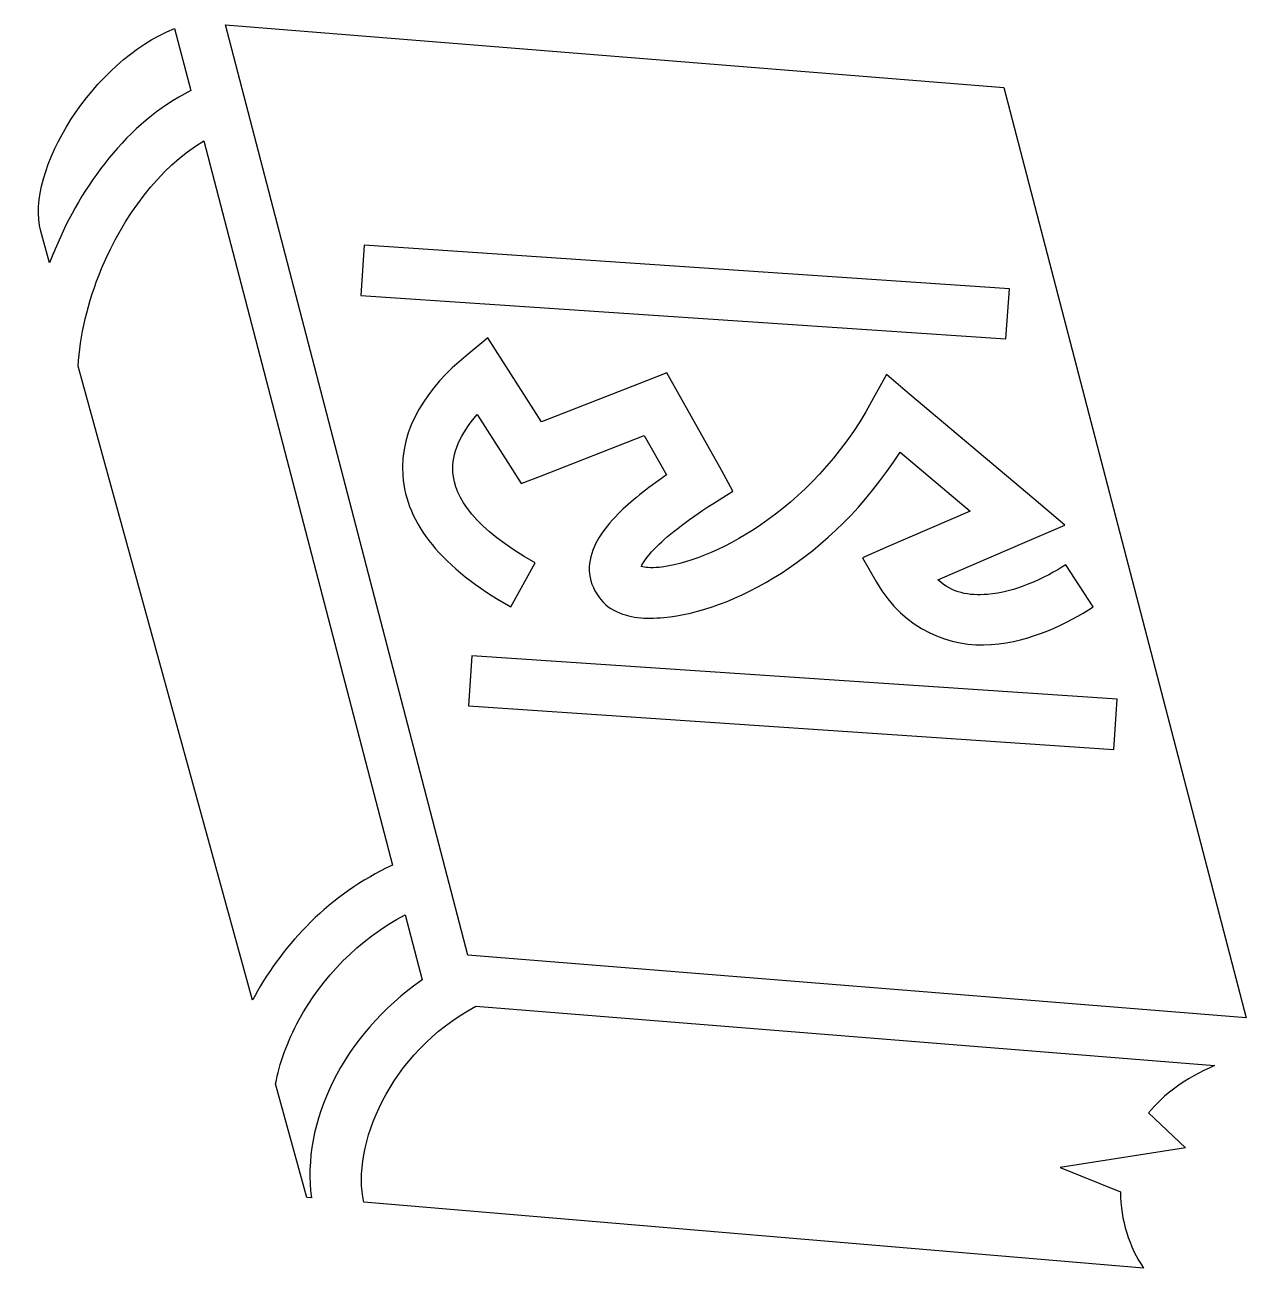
# Model space of a CAD drawing. Header units: centimetres. Extents: x -9.6 to 9.5, y -9.8 to 9.7.
import ezdxf

# ---------------------------------------------------------------- set-up
doc = ezdxf.new("R2010")
doc.units = ezdxf.units.CM
doc.header["$MEASUREMENT"] = 0
doc.layers.add('Layer 1', color=7, linetype='Continuous')

msp = doc.modelspace()

# ---------------------------------------------------------------- linework, layer by layer
at = {"layer": 'Layer 1'}
for points, knots in [([(-7.27136, 9.63669), (-8.55495, 9.13514), (-9.61674, 7.39884), (-9.36656, 6.46229), (-9.36656, 6.46229), (-9.36656, 6.46229), (-9.22951, 5.96416), (-9.22951, 5.96416), (-9.22951, 5.96416), (-9.20193, 6.03677), (-9.17279, 6.10922), (-9.14252, 6.18162), (-9.14252, 6.18162), (-8.72447, 7.18171), (-8.02313, 8.15377), (-7.01844, 8.66552), (-7.01844, 8.66552), (-7.01844, 8.66552), (-7.27145, 9.63665), (-7.27145, 9.63665), (-7.27145, 9.63665), (-7.27145, 9.63665), (-7.27136, 9.63669), (-7.27136, 9.63669)], [0, 0, 0, 0, 0.14285714, 0.14285714, 0.14285714, 0.14285714, 0.28571429, 0.28571429, 0.28571429, 0.28571429, 0.42857143, 0.42857143, 0.42857143, 0.42857143, 0.57142857, 0.57142857, 0.57142857, 0.57142857, 0.71428571, 0.71428571, 0.71428571, 0.71428571, 1, 1, 1, 1]), ([(-6.47152, 9.69598), (-6.47152, 9.69598), (-2.6764, -4.8836), (-2.6764, -4.8836), (-2.6764, -4.8836), (-2.6764, -4.8836), (9.51942, -5.86401), (9.51942, -5.86401), (9.51942, -5.86401), (9.51942, -5.86401), (5.72304, 8.7143), (5.72304, 8.7143), (5.72304, 8.7143), (5.72304, 8.7143), (-6.47151, 9.69597), (-6.47151, 9.69597), (-6.47151, 9.69597), (-6.47151, 9.69597), (-6.47152, 9.69598), (-6.47152, 9.69598)], [0, 0, 0, 0, 0.16666667, 0.16666667, 0.16666667, 0.16666667, 0.33333333, 0.33333333, 0.33333333, 0.33333333, 0.5, 0.5, 0.5, 0.5, 0.66666667, 0.66666667, 0.66666667, 0.66666667, 1, 1, 1, 1]), ([(-6.81266, 7.87752), (-7.51518, 7.45517), (-8.07416, 6.6926), (-8.41504, 5.8772), (-8.41504, 5.8772), (-8.63431, 5.35263), (-8.75238, 4.80542), (-8.78401, 4.34861), (-8.78401, 4.34861), (-8.78401, 4.34861), (-8.78401, 4.34734), (-8.78401, 4.34734), (-8.78401, 4.34734), (-8.78401, 4.34734), (-6.04857, -5.58726), (-6.04857, -5.58726), (-6.04857, -5.58726), (-6.03571, -5.56314), (-6.02356, -5.53885), (-6.01032, -5.51473), (-6.01032, -5.51473), (-5.56397, -4.70414), (-4.83788, -3.92824), (-3.85722, -3.47359), (-3.85722, -3.47359), (-3.85722, -3.47359), (-6.81274, 7.87752), (-6.81274, 7.87752), (-6.81274, 7.87752), (-6.81274, 7.87752), (-6.81266, 7.87752), (-6.81266, 7.87752)], [0, 0, 0, 0, 0.11111111, 0.11111111, 0.11111111, 0.11111111, 0.22222222, 0.22222222, 0.22222222, 0.22222222, 0.33333333, 0.33333333, 0.33333333, 0.33333333, 0.44444444, 0.44444444, 0.44444444, 0.44444444, 0.55555556, 0.55555556, 0.55555556, 0.55555556, 0.66666667, 0.66666667, 0.66666667, 0.66666667, 0.77777778, 0.77777778, 0.77777778, 0.77777778, 1, 1, 1, 1]), ([(-4.30113, 6.24221), (-4.30113, 6.24221), (5.80991, 5.55959), (5.80991, 5.55959), (5.80991, 5.55959), (5.80991, 5.55959), (5.75593, 4.77421), (5.75593, 4.77421), (5.75593, 4.77421), (5.75593, 4.77421), (-4.35384, 5.45543), (-4.35384, 5.45543), (-4.35384, 5.45543), (-4.35384, 5.45543), (-4.30113, 6.24212), (-4.30113, 6.24212), (-4.30113, 6.24212), (-4.30113, 6.24212), (-4.30113, 6.24221), (-4.30113, 6.24221)], [0, 0, 0, 0, 0.16666667, 0.16666667, 0.16666667, 0.16666667, 0.33333333, 0.33333333, 0.33333333, 0.33333333, 0.5, 0.5, 0.5, 0.5, 0.66666667, 0.66666667, 0.66666667, 0.66666667, 1, 1, 1, 1]), ([(-2.36014, 4.79134), (-2.36014, 4.79134), (-2.1216, 4.4171), (-2.1216, 4.4171), (-2.1216, 4.4171), (-2.1216, 4.4171), (-1.52332, 3.47621), (-1.52332, 3.47621), (-1.52332, 3.47621), (-1.52332, 3.47621), (0.1225, 4.11927), (0.1225, 4.11927), (0.1225, 4.11927), (0.1225, 4.11927), (0.44277, 4.24316), (0.44277, 4.24316), (0.44277, 4.24316), (0.44277, 4.24316), (0.61018, 3.94402), (0.61018, 3.94402), (0.61018, 3.94402), (0.61018, 3.94402), (1.29667, 2.71592), (1.29667, 2.71592), (1.29667, 2.71592), (1.29667, 2.71592), (1.47854, 2.39038), (1.47854, 2.39038), (1.47854, 2.39038), (1.47854, 2.39038), (1.16489, 2.19147), (1.16489, 2.19147), (1.16489, 2.19147), (0.73195, 1.91637), (0.4315, 1.67348), (0.24774, 1.48381), (0.24774, 1.48381), (0.11997, 1.35182), (0.06865, 1.26319), (0.04086, 1.20575), (0.04086, 1.20575), (0.09905, 1.19297), (0.18562, 1.18142), (0.32018, 1.19394), (0.32018, 1.19394), (1.0905, 1.2652), (2.6936, 2.03578), (3.65145, 3.79115), (3.65145, 3.79115), (3.65145, 3.79115), (3.88211, 4.21409), (3.88211, 4.21409), (3.88211, 4.21409), (3.88211, 4.21409), (4.251, 3.90314), (4.251, 3.90314), (4.251, 3.90314), (4.251, 3.90314), (6.19073, 2.26652), (6.19073, 2.26652), (6.19073, 2.26652), (6.19073, 2.26652), (6.67701, 1.85665), (6.67701, 1.85665), (6.67701, 1.85665), (6.67701, 1.85665), (6.09324, 1.60364), (6.09324, 1.60364), (6.09324, 1.60364), (6.09324, 1.60364), (4.68989, 0.99752), (4.68989, 0.99752), (4.68989, 0.99752), (4.91958, 0.78984), (5.17212, 0.74805), (5.4673, 0.76956), (5.4673, 0.76956), (5.88687, 0.80009), (6.37083, 1.02552), (6.69544, 1.23606), (6.69544, 1.23606), (6.69544, 1.23606), (7.12378, 0.57584), (7.12378, 0.57584), (7.12378, 0.57584), (6.72698, 0.31862), (6.15953, 0.03044), (5.52401, -0.01578), (5.52401, -0.01578), (4.88854, -0.06208), (4.16325, 0.20754), (3.72791, 0.96062), (3.72791, 0.96062), (3.72791, 0.96062), (3.50653, 1.34414), (3.50653, 1.34414), (3.50653, 1.34414), (3.50653, 1.34414), (3.9124, 1.51939), (3.9124, 1.51939), (3.9124, 1.51939), (3.9124, 1.51939), (5.19599, 2.07419), (5.19599, 2.07419), (5.19599, 2.07419), (5.19599, 2.07419), (4.09823, 3.00189), (4.09823, 3.00189), (4.09823, 3.00189), (3.01384, 1.30277), (1.45514, 0.5069), (0.39407, 0.40856), (0.39407, 0.40856), (0.10817, 0.38208), (-0.15179, 0.3976), (-0.39, 0.52191), (-0.39, 0.52191), (-0.62825, 0.64631), (-0.81101, 0.96889), (-0.76951, 1.25589), (-0.76951, 1.25589), (-0.72802, 1.54289), (-0.5655, 1.77877), (-0.31882, 2.03347), (-0.31882, 2.03347), (-0.13391, 2.22432), (0.12867, 2.42846), (0.43493, 2.64221), (0.43493, 2.64221), (0.43493, 2.64221), (0.08966, 3.26022), (0.08966, 3.26022), (0.08966, 3.26022), (0.08966, 3.26022), (-1.53913, 2.62496), (-1.53913, 2.62496), (-1.53913, 2.62496), (-1.53913, 2.62496), (-1.84088, 2.50773), (-1.84088, 2.50773), (-1.84088, 2.50773), (-1.84088, 2.50773), (-2.01482, 2.78047), (-2.01482, 2.78047), (-2.01482, 2.78047), (-2.01482, 2.78047), (-2.53008, 3.58955), (-2.53008, 3.58955), (-2.53008, 3.58955), (-2.79608, 3.28771), (-2.93004, 2.97693), (-2.90959, 2.6869), (-2.90959, 2.6869), (-2.88201, 2.29558), (-2.5784, 1.7991), (-1.6195, 1.26626), (-1.6195, 1.26626), (-1.6195, 1.26626), (-2.00298, 0.57711), (-2.00298, 0.57711), (-2.00298, 0.57711), (-3.08619, 1.17897), (-3.64234, 1.88499), (-3.69497, 2.63153), (-3.69497, 2.63153), (-3.7476, 3.37803), (-3.29889, 4.02362), (-2.70402, 4.51062), (-2.70402, 4.51062), (-2.70402, 4.51062), (-2.3601, 4.79125), (-2.3601, 4.79125), (-2.3601, 4.79125), (-2.3601, 4.79125), (-2.36014, 4.79134), (-2.36014, 4.79134)], [0, 0, 0, 0, 0.02222222, 0.02222222, 0.02222222, 0.02222222, 0.04444444, 0.04444444, 0.04444444, 0.04444444, 0.06666667, 0.06666667, 0.06666667, 0.06666667, 0.08888889, 0.08888889, 0.08888889, 0.08888889, 0.11111111, 0.11111111, 0.11111111, 0.11111111, 0.13333333, 0.13333333, 0.13333333, 0.13333333, 0.15555556, 0.15555556, 0.15555556, 0.15555556, 0.17777778, 0.17777778, 0.17777778, 0.17777778, 0.2, 0.2, 0.2, 0.2, 0.22222222, 0.22222222, 0.22222222, 0.22222222, 0.24444444, 0.24444444, 0.24444444, 0.24444444, 0.26666667, 0.26666667, 0.26666667, 0.26666667, 0.28888889, 0.28888889, 0.28888889, 0.28888889, 0.31111111, 0.31111111, 0.31111111, 0.31111111, 0.33333333, 0.33333333, 0.33333333, 0.33333333, 0.35555556, 0.35555556, 0.35555556, 0.35555556, 0.37777778, 0.37777778, 0.37777778, 0.37777778, 0.4, 0.4, 0.4, 0.4, 0.42222222, 0.42222222, 0.42222222, 0.42222222, 0.44444444, 0.44444444, 0.44444444, 0.44444444, 0.46666667, 0.46666667, 0.46666667, 0.46666667, 0.48888889, 0.48888889, 0.48888889, 0.48888889, 0.51111111, 0.51111111, 0.51111111, 0.51111111, 0.53333333, 0.53333333, 0.53333333, 0.53333333, 0.55555556, 0.55555556, 0.55555556, 0.55555556, 0.57777778, 0.57777778, 0.57777778, 0.57777778, 0.6, 0.6, 0.6, 0.6, 0.62222222, 0.62222222, 0.62222222, 0.62222222, 0.64444444, 0.64444444, 0.64444444, 0.64444444, 0.66666667, 0.66666667, 0.66666667, 0.66666667, 0.68888889, 0.68888889, 0.68888889, 0.68888889, 0.71111111, 0.71111111, 0.71111111, 0.71111111, 0.73333333, 0.73333333, 0.73333333, 0.73333333, 0.75555556, 0.75555556, 0.75555556, 0.75555556, 0.77777778, 0.77777778, 0.77777778, 0.77777778, 0.8, 0.8, 0.8, 0.8, 0.82222222, 0.82222222, 0.82222222, 0.82222222, 0.84444444, 0.84444444, 0.84444444, 0.84444444, 0.86666667, 0.86666667, 0.86666667, 0.86666667, 0.88888889, 0.88888889, 0.88888889, 0.88888889, 0.91111111, 0.91111111, 0.91111111, 0.91111111, 0.93333333, 0.93333333, 0.93333333, 0.93333333, 0.95555556, 0.95555556, 0.95555556, 0.95555556, 1, 1, 1, 1]), ([(-2.6118, -0.19241), (-2.6118, -0.19241), (7.49932, -0.87368), (7.49932, -0.87368), (7.49932, -0.87368), (7.49932, -0.87368), (7.44661, -1.66032), (7.44661, -1.66032), (7.44661, -1.66032), (7.44661, -1.66032), (-2.66443, -0.9777), (-2.66443, -0.9777), (-2.66443, -0.9777), (-2.66443, -0.9777), (-2.61172, -0.19232), (-2.61172, -0.19232), (-2.61172, -0.19232), (-2.61172, -0.19232), (-2.6118, -0.19241), (-2.6118, -0.19241)], [0, 0, 0, 0, 0.16666667, 0.16666667, 0.16666667, 0.16666667, 0.33333333, 0.33333333, 0.33333333, 0.33333333, 0.5, 0.5, 0.5, 0.5, 0.66666667, 0.66666667, 0.66666667, 0.66666667, 1, 1, 1, 1]), ([(-3.65546, -4.25108), (-4.39918, -4.63363), (-4.96541, -5.2508), (-5.31975, -5.89428), (-5.31975, -5.89428), (-5.50908, -6.23808), (-5.62787, -6.58803), (-5.68745, -6.90108), (-5.68745, -6.90108), (-5.68745, -6.90108), (-5.19721, -8.67871), (-5.19721, -8.67871), (-5.19721, -8.67871), (-5.19721, -8.67871), (-5.12603, -8.68533), (-5.12603, -8.68533), (-5.12603, -8.68533), (-5.28728, -7.52512), (-4.64709, -6.1391), (-3.38926, -5.27099), (-3.38926, -5.27099), (-3.38926, -5.27099), (-3.65547, -4.25103), (-3.65547, -4.25103), (-3.65547, -4.25103), (-3.65547, -4.25103), (-3.65546, -4.25108), (-3.65546, -4.25108)], [0, 0, 0, 0, 0.125, 0.125, 0.125, 0.125, 0.25, 0.25, 0.25, 0.25, 0.375, 0.375, 0.375, 0.375, 0.5, 0.5, 0.5, 0.5, 0.625, 0.625, 0.625, 0.625, 0.75, 0.75, 0.75, 0.75, 1, 1, 1, 1]), ([(-2.54981, -5.68479), (-3.91618, -6.41345), (-4.50105, -7.8903), (-4.3064, -8.75377), (-4.3064, -8.75377), (-4.3064, -8.75377), (7.91303, -9.78823), (7.91303, -9.78823), (7.91303, -9.78823), (7.68962, -9.46172), (7.54933, -9.0365), (7.55072, -8.59433), (7.55072, -8.59433), (7.55072, -8.59433), (6.60321, -8.21355), (6.60321, -8.21355), (6.60321, -8.21355), (6.60321, -8.21355), (8.56933, -7.90518), (8.56933, -7.90518), (8.56933, -7.90518), (8.56933, -7.90518), (7.99205, -7.3543), (7.99205, -7.3543), (7.99205, -7.3543), (8.22617, -7.06596), (8.563, -6.8097), (9.0239, -6.6151), (9.0239, -6.6151), (9.0239, -6.6151), (-2.54994, -5.68475), (-2.54994, -5.68475), (-2.54994, -5.68475), (-2.54994, -5.68475), (-2.54981, -5.68479), (-2.54981, -5.68479)], [0, 0, 0, 0, 0.1, 0.1, 0.1, 0.1, 0.2, 0.2, 0.2, 0.2, 0.3, 0.3, 0.3, 0.3, 0.4, 0.4, 0.4, 0.4, 0.5, 0.5, 0.5, 0.5, 0.6, 0.6, 0.6, 0.6, 0.7, 0.7, 0.7, 0.7, 0.8, 0.8, 0.8, 0.8, 1, 1, 1, 1])]:
    msp.add_open_spline(points, degree=3, knots=knots, dxfattribs=at)

doc.saveas('drawing.dxf')
